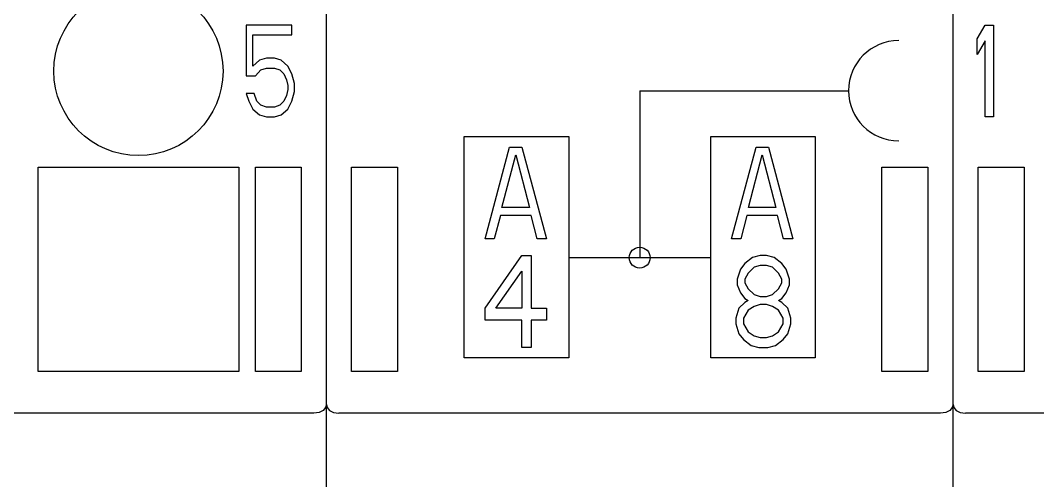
# Model space of a CAD drawing. Extents: x 10 to 622, y -523 to 292.
# Drawn here: x 283.871 to 288.802, y 98.911 to 101.144 of the extents above; entities that cross this region are included whole.
import ezdxf

# ---------------------------------------------------------------- set-up
doc = ezdxf.new("R2010")
doc.units = 0
doc.header["$LTSCALE"] = 5
doc.header["$MEASUREMENT"] = 0
doc.layers.get('0').update_dxf_attribs({"linetype": 'CONTINUOUS'})

msp = doc.modelspace()

# ---------------------------------------------------------------- linework, layer by layer
at = {"color": 7, "linetype": 'Continuous'}
for p, q in [((285.3541, 91.5843), (285.3541, 118.1094)), ((285.3541, 91.5843), (285.3541, 118.1094)), ((285.3541, 95.3587), (285.3541, 118.1094)), ((285.3541, 95.3587), (285.3541, 118.1094)), ((288.3914, 91.5843), (288.3914, 118.1094)), ((288.3914, 91.5843), (288.3914, 118.1094)), ((284.9655, 101.1216), (284.9655, 100.8752)), ((285.1864, 101.1216), (284.9655, 101.1216)), ((285.1864, 101.0742), (285.1864, 101.1216)), ((288.5089, 101.0553), (288.5479, 101.1216)), ((288.5479, 101.1216), (288.5869, 101.1216)), ((288.5869, 101.1216), (288.5869, 100.6761)), ((284.998, 100.9226), (284.998, 101.0742)), ((284.998, 101.0742), (285.1864, 101.0742)), ((288.5089, 100.9794), (288.5089, 101.0553)), ((288.5479, 101.0458), (288.5089, 100.9794)), ((288.5479, 100.6761), (288.5479, 101.0458)), ((285.0305, 100.951), (284.998, 100.9226)), ((285.063, 100.9605), (285.0305, 100.951)), ((285.1019, 100.9605), (285.063, 100.9605)), ((285.1344, 100.951), (285.1019, 100.9605)), ((285.1669, 100.9226), (285.1344, 100.951)), ((285.011, 100.8752), (285.037, 100.9036)), ((285.037, 100.9036), (285.063, 100.9131)), ((285.063, 100.9131), (285.1019, 100.9131)), ((285.1019, 100.9131), (285.1279, 100.9036)), ((285.1279, 100.9036), (285.1474, 100.8847)), ((285.1864, 100.8847), (285.1669, 100.9226)), ((284.9655, 100.8752), (285.011, 100.8752)), ((285.1474, 100.8847), (285.1604, 100.8562)), ((285.1604, 100.8562), (285.1669, 100.8278)), ((285.1994, 100.8373), (285.1864, 100.8847)), ((284.9655, 100.7899), (284.9785, 100.752)), ((285.0045, 100.7899), (284.9655, 100.7899)), ((285.0175, 100.752), (285.0045, 100.7899)), ((285.1669, 100.8088), (285.1604, 100.7804)), ((285.1669, 100.8278), (285.1669, 100.8088)), ((285.1864, 100.752), (285.1994, 100.7994)), ((285.1994, 100.7994), (285.1994, 100.8373)), ((286.8726, 100.8029), (286.8726, 99.993)), ((286.8726, 100.8029), (287.885, 100.8029)), ((284.9785, 100.752), (284.998, 100.7141)), ((285.037, 100.733), (285.0175, 100.752)), ((285.1474, 100.752), (285.1279, 100.733)), ((285.1604, 100.7804), (285.1474, 100.752)), ((285.1669, 100.7141), (285.1864, 100.752)), ((284.998, 100.7141), (285.0305, 100.6856)), ((285.063, 100.7235), (285.037, 100.733)), ((285.1019, 100.7235), (285.063, 100.7235)), ((285.1279, 100.733), (285.1019, 100.7235)), ((285.1344, 100.6856), (285.1669, 100.7141)), ((285.0305, 100.6856), (285.063, 100.6761)), ((285.063, 100.6761), (285.1019, 100.6761)), ((285.1019, 100.6761), (285.1344, 100.6856)), ((288.5869, 100.6761), (288.5479, 100.6761)), ((286.0221, 99.507), (286.0221, 100.5802)), ((286.0221, 100.5802), (286.5284, 100.5802)), ((286.5284, 100.5802), (286.5284, 99.507)), ((287.2168, 99.507), (287.2168, 100.5802)), ((287.2168, 100.5802), (287.723, 100.5802)), ((287.723, 100.5802), (287.723, 99.507)), ((286.1234, 100.0841), (286.2422, 100.5296)), ((286.2422, 100.5296), (286.3016, 100.5296)), ((286.3016, 100.5296), (286.4204, 100.0841)), ((287.318, 100.0841), (287.4368, 100.5296)), ((287.4368, 100.5296), (287.4962, 100.5296)), ((287.4962, 100.5296), (287.615, 100.0841)), ((286.2051, 100.2357), (286.2719, 100.4916)), ((286.2719, 100.4916), (286.3387, 100.2357)), ((287.3997, 100.2357), (287.4665, 100.4916)), ((287.4665, 100.4916), (287.5333, 100.2357)), ((283.957, 99.4406), (283.957, 100.4327)), ((283.957, 100.4327), (284.9289, 100.4327)), ((284.9289, 100.4327), (284.9289, 99.4406)), ((285.0099, 99.4406), (285.0099, 100.4327)), ((285.0099, 100.4327), (285.2326, 100.4327)), ((285.2326, 100.4327), (285.2326, 99.4406)), ((285.4756, 99.4406), (285.4756, 100.4327)), ((285.4756, 100.4327), (285.6983, 100.4327)), ((285.6983, 100.4327), (285.6983, 99.4406)), ((288.0471, 99.4406), (288.0471, 100.4327)), ((288.0471, 100.4327), (288.2699, 100.4327)), ((288.2699, 100.4327), (288.2699, 99.4406)), ((288.5128, 99.4406), (288.5128, 100.4327)), ((288.5128, 100.4327), (288.7356, 100.4327)), ((288.7356, 100.4327), (288.7356, 99.4406)), ((286.1976, 100.1978), (286.1679, 100.0841)), ((286.3461, 100.1978), (286.1976, 100.1978)), ((286.3387, 100.2357), (286.2051, 100.2357)), ((286.3758, 100.0841), (286.3461, 100.1978)), ((287.3923, 100.1978), (287.3626, 100.0841)), ((287.5408, 100.1978), (287.3923, 100.1978)), ((287.5333, 100.2357), (287.3997, 100.2357)), ((287.5705, 100.0841), (287.5408, 100.1978)), ((286.1679, 100.0841), (286.1234, 100.0841)), ((286.4204, 100.0841), (286.3758, 100.0841)), ((287.3626, 100.0841), (287.318, 100.0841)), ((287.615, 100.0841), (287.5705, 100.0841)), ((286.1234, 99.7472), (286.3016, 100.0031)), ((286.3016, 100.0031), (286.3461, 100.0031)), ((286.3461, 100.0031), (286.3461, 99.7472)), ((287.4571, 100.0031), (287.4199, 99.9936)), ((287.4868, 100.0031), (287.4571, 100.0031)), ((287.5239, 99.9936), (287.4868, 100.0031)), ((286.5284, 99.993), (287.2168, 99.993)), ((287.3828, 99.9652), (287.3606, 99.9368)), ((287.4199, 99.9936), (287.3828, 99.9652)), ((287.4571, 99.9557), (287.4274, 99.9462)), ((287.4868, 99.9557), (287.4571, 99.9557)), ((287.5165, 99.9462), (287.4868, 99.9557)), ((287.561, 99.9652), (287.5239, 99.9936)), ((287.5833, 99.9368), (287.561, 99.9652)), ((286.1754, 99.7472), (286.3016, 99.9273)), ((286.3016, 99.9273), (286.3016, 99.7472)), ((287.3606, 99.9368), (287.3457, 99.8894)), ((287.3977, 99.9178), (287.3828, 99.8894)), ((287.4274, 99.9462), (287.3977, 99.9178)), ((287.5462, 99.9178), (287.5165, 99.9462)), ((287.561, 99.8894), (287.5462, 99.9178)), ((287.5981, 99.8894), (287.5833, 99.9368)), ((287.3457, 99.8894), (287.3457, 99.8609)), ((287.3457, 99.8609), (287.3606, 99.823)), ((287.3828, 99.8894), (287.3828, 99.8704)), ((287.3828, 99.8704), (287.3977, 99.842)), ((287.5462, 99.842), (287.561, 99.8704)), ((287.561, 99.8704), (287.561, 99.8894)), ((287.5833, 99.823), (287.5981, 99.8609)), ((287.5981, 99.8609), (287.5981, 99.8894)), ((287.3606, 99.823), (287.3828, 99.7946)), ((287.3977, 99.842), (287.4274, 99.8135)), ((287.4274, 99.8135), (287.4571, 99.8041)), ((287.4571, 99.8041), (287.4868, 99.8041)), ((287.4868, 99.8041), (287.5165, 99.8135)), ((287.5165, 99.8135), (287.5462, 99.842)), ((287.561, 99.7946), (287.5833, 99.823)), ((287.3828, 99.7756), (287.3531, 99.7472)), ((287.3828, 99.7946), (287.3977, 99.7851)), ((287.3977, 99.7851), (287.3828, 99.7756)), ((287.4274, 99.7567), (287.3977, 99.7377)), ((287.4571, 99.7662), (287.4274, 99.7567)), ((287.4868, 99.7662), (287.4571, 99.7662)), ((287.5165, 99.7567), (287.4868, 99.7662)), ((287.5462, 99.7377), (287.5165, 99.7567)), ((287.5462, 99.7851), (287.561, 99.7946)), ((287.561, 99.7756), (287.5462, 99.7851)), ((287.5907, 99.7472), (287.561, 99.7756)), ((286.1234, 99.6903), (286.1234, 99.7472)), ((286.3016, 99.7472), (286.1754, 99.7472)), ((286.3461, 99.7472), (286.4204, 99.7472)), ((286.4204, 99.7472), (286.4204, 99.6903)), ((287.3531, 99.7472), (287.3383, 99.6998)), ((287.3977, 99.7377), (287.3754, 99.6998)), ((287.5684, 99.6998), (287.5462, 99.7377)), ((287.6056, 99.6998), (287.5907, 99.7472)), ((286.3016, 99.6903), (286.1234, 99.6903)), ((286.3016, 99.5576), (286.3016, 99.6903)), ((286.3461, 99.6903), (286.3461, 99.5576)), ((286.4204, 99.6903), (286.3461, 99.6903)), ((287.3383, 99.6998), (287.3383, 99.6714)), ((287.3383, 99.6714), (287.3531, 99.624)), ((287.3754, 99.6998), (287.3754, 99.6714)), ((287.3754, 99.6714), (287.3977, 99.6335)), ((287.5462, 99.6335), (287.5684, 99.6714)), ((287.5684, 99.6714), (287.5684, 99.6998)), ((287.5907, 99.624), (287.6056, 99.6714)), ((287.6056, 99.6714), (287.6056, 99.6998)), ((287.3531, 99.624), (287.3754, 99.5956)), ((287.3977, 99.6335), (287.4274, 99.6145)), ((287.4274, 99.6145), (287.4571, 99.605)), ((287.4868, 99.605), (287.5165, 99.6145)), ((287.5165, 99.6145), (287.5462, 99.6335)), ((287.5684, 99.5956), (287.5907, 99.624)), ((286.3461, 99.5576), (286.3016, 99.5576)), ((287.3754, 99.5956), (287.4125, 99.5671)), ((287.4125, 99.5671), (287.4496, 99.5576)), ((287.4496, 99.5576), (287.4942, 99.5576)), ((287.4571, 99.605), (287.4868, 99.605)), ((287.4942, 99.5576), (287.5313, 99.5671)), ((287.5313, 99.5671), (287.5684, 99.5956)), ((286.5284, 99.507), (286.0221, 99.507)), ((287.723, 99.507), (287.2168, 99.507)), ((284.9289, 99.4406), (283.957, 99.4406)), ((285.2326, 99.4406), (285.0099, 99.4406)), ((285.6983, 99.4406), (285.4756, 99.4406)), ((288.2699, 99.4406), (288.0471, 99.4406)), ((288.7356, 99.4406), (288.5128, 99.4406)), ((285.3503, 99.2658), (285.3386, 99.2522)), ((285.3541, 99.2806), (285.3503, 99.2658)), ((285.3541, 99.2806), (285.3579, 99.2658)), ((285.3579, 99.2658), (285.3697, 99.2522)), ((288.3876, 99.2658), (288.3758, 99.2522)), ((288.3914, 99.2806), (288.3876, 99.2658)), ((288.3914, 99.2806), (288.3952, 99.2658)), ((288.3952, 99.2658), (288.4069, 99.2522)), ((285.2934, 99.2381), (282.3777, 99.2381)), ((285.3191, 99.2421), (285.2934, 99.2381)), ((285.3386, 99.2522), (285.3191, 99.2421)), ((285.3697, 99.2522), (285.3891, 99.2421)), ((285.3891, 99.2421), (285.4149, 99.2381)), ((288.3306, 99.2381), (285.4149, 99.2381)), ((288.3564, 99.2421), (288.3306, 99.2381)), ((288.3758, 99.2522), (288.3564, 99.2421)), ((288.4069, 99.2522), (288.4263, 99.2421)), ((288.4263, 99.2421), (288.4521, 99.2381)), ((291.3678, 99.2381), (288.4521, 99.2381))]:
    msp.add_line(p, q, dxfattribs=at)
for centre, radius in [((284.443, 100.8984), 0.41), ((286.8726, 99.993), 0.0506)]:
    msp.add_circle(centre, radius, dxfattribs=at)
msp.add_arc((288.128, 100.8029), 0.243, 90, 270, dxfattribs=at)

doc.saveas('drawing.dxf')
